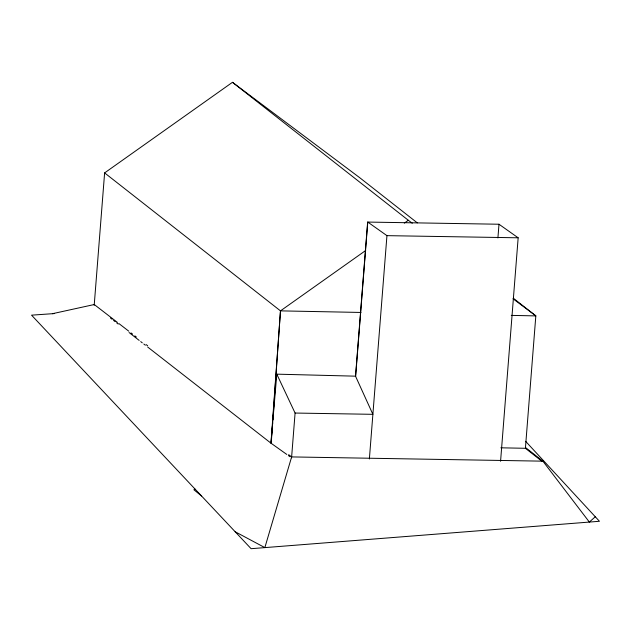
<?xml version="1.0" encoding="UTF-8"?>
<svg xmlns="http://www.w3.org/2000/svg" width="631" height="631" viewBox="0 0 631 631"><rect width="100%" height="100%" fill="white"/><g stroke="black" fill="none" stroke-linecap="round" stroke-linejoin="round"><path stroke-width="0.95" d="M271.22 443.325L280.479 310.87L365.712 250.475M417.304 222.869L359.978 177.895L232.468 82.306L104.62 172.902L280.479 310.87L270.975 443.175L286.813 454.446M94.2 305.325L104.62 172.902M291.561 457.822L295.087 413.045L276.788 374.159L355.521 376.171L372.882 414.322L295.087 413.045M355.521 376.171L367.652 221.986L386.945 235.647L518.161 237.8L500.572 461.261M355.632 376.415L367.778 222.073L498.987 224.234L518.161 237.8M369.372 458.997L386.945 235.647M497.914 237.95L498.987 224.234M542.076 461.371L525.41 448.294L535.829 315.863L513.366 298.242M272.695 422.762L270.975 443.175L147.693 347.042M272.939 419.844L276.788 374.159M288.667 454.628L291.632 456.915L264.854 547.605L235.166 531.752M595.293 516.773L589.354 522.066L542.897 461.166L525.473 447.497M404.305 223.122L408.328 220.274L412.264 223.224M195.042 489.072L193.891 489.751L201.534 495.974M52.444 313.702L94.264 304.528L117.398 322.386M54.384 313.568L31.55 315.161L251.099 548.694L599.45 521.277L525.655 441.345M542.897 461.166L291.632 456.915M280.479 310.87L361.027 312.455M511.276 315.39L535.885 315.902L513.011 298.755M500.856 447.813L525.41 448.294M288.391 455.566L289.976 456.694M118.912 323.561L128.771 331.172M131.035 332.923L132.549 334.091M134.821 335.842L136.335 337.009M146.187 344.613L147.701 345.788M110.48 318.024L112.034 319.231M113.58 320.445L115.134 321.652M116.68 322.859L118.234 324.066M129.087 332.537L139.167 340.393M140.721 341.6L142.267 342.814M143.821 344.021L145.367 345.228M232.468 82.306L408.328 220.274"/></g></svg>
